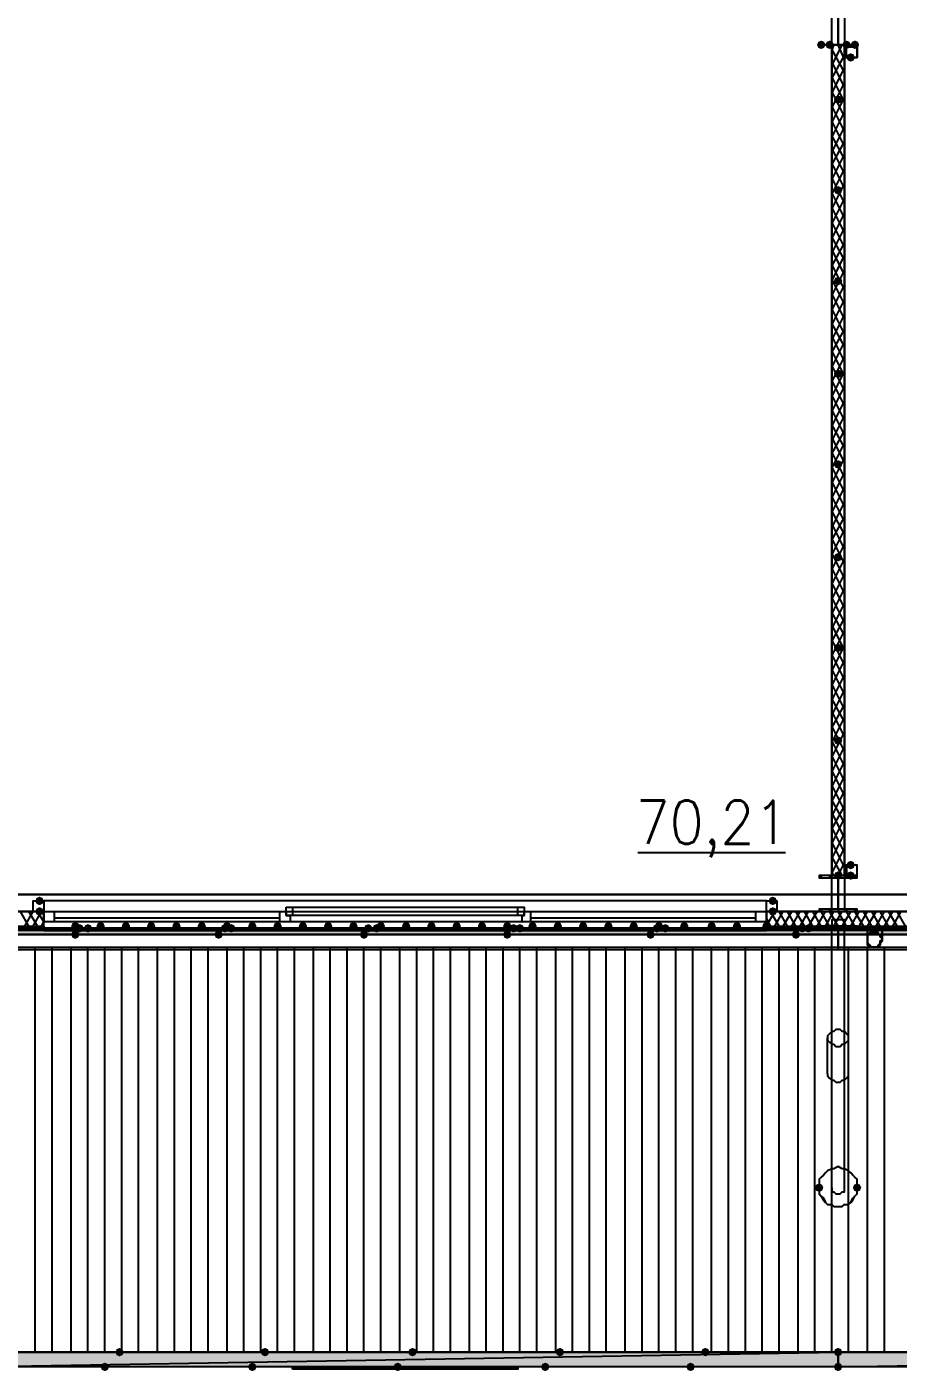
# Model space of a CAD drawing. Header units: millimetres. Extents: x 0 to 420, y 0 to 297.
# Drawn here: x 330.33 to 347.83, y 94.91 to 121.9 of the extents above; entities that cross this region are included whole.
import ezdxf

# ---------------------------------------------------------------- set-up
doc = ezdxf.new("R2010")
doc.units = ezdxf.units.MM
doc.layers.get('0').update_dxf_attribs({"linetype": 'CONTINUOUS'})
doc.styles.get("Standard").update_dxf_attribs({"font": 'STANDARD'})

msp = doc.modelspace()

# ---------------------------------------------------------------- hatches: boundary and pattern name
at = {"true_color": 0x000007}
for points in [[(346.371333, 121.539), (346.346462, 121.479204), (346.286667, 121.454333), (346.226871, 121.479204), (346.202, 121.539), (346.226871, 121.598796), (346.286667, 121.623667), (346.346462, 121.598796)], [(346.540667, 121.539), (346.515796, 121.479204), (346.456, 121.454333), (346.396204, 121.479204), (346.371333, 121.539), (346.396204, 121.598796), (346.456, 121.623667), (346.515796, 121.598796)], [(346.879333, 121.539), (346.854462, 121.479204), (346.794667, 121.454333), (346.734871, 121.479204), (346.71, 121.539), (346.734871, 121.598796), (346.794667, 121.623667), (346.854462, 121.598796)], [(347.048667, 121.539), (347.023796, 121.479204), (346.964, 121.454333), (346.904204, 121.479204), (346.879333, 121.539), (346.904204, 121.598796), (346.964, 121.623667), (347.023796, 121.598796)], [(346.964, 121.285), (346.939129, 121.225204), (346.879333, 121.200333), (346.819537, 121.225204), (346.794667, 121.285), (346.819537, 121.344796), (346.879333, 121.369667), (346.939129, 121.344796)], [(346.71, 120.438333), (346.685129, 120.378537), (346.625333, 120.353667), (346.565538, 120.378537), (346.540667, 120.438333), (346.565537, 120.498129), (346.625333, 120.523), (346.685129, 120.498129)], [(346.71, 118.618), (346.685129, 118.558204), (346.625333, 118.533333), (346.565538, 118.558204), (346.540667, 118.618), (346.565537, 118.677796), (346.625333, 118.702667), (346.685129, 118.677796)], [(346.71, 116.797667), (346.685129, 116.737871), (346.625333, 116.713), (346.565538, 116.737871), (346.540667, 116.797667), (346.565537, 116.857462), (346.625333, 116.882333), (346.685129, 116.857463)], [(346.71, 114.935), (346.685129, 114.875204), (346.625333, 114.850333), (346.565538, 114.875204), (346.540667, 114.935), (346.565537, 114.994796), (346.625333, 115.019667), (346.685129, 114.994796)], [(346.71, 113.114667), (346.685129, 113.054871), (346.625333, 113.03), (346.565538, 113.054871), (346.540667, 113.114667), (346.565537, 113.174462), (346.625333, 113.199333), (346.685129, 113.174463)], [(346.71, 111.252), (346.685129, 111.192204), (346.625333, 111.167333), (346.565538, 111.192204), (346.540667, 111.252), (346.565537, 111.311796), (346.625333, 111.336667), (346.685129, 111.311796)], [(346.71, 109.431667), (346.685129, 109.371871), (346.625333, 109.347), (346.565538, 109.371871), (346.540667, 109.431667), (346.565537, 109.491462), (346.625333, 109.516333), (346.685129, 109.491463)], [(346.71, 107.569), (346.685129, 107.509204), (346.625333, 107.484333), (346.565538, 107.509204), (346.540667, 107.569), (346.565537, 107.628796), (346.625333, 107.653667), (346.685129, 107.628796)], [(346.964, 105.071333), (346.939129, 105.011537), (346.879333, 104.986667), (346.819537, 105.011537), (346.794667, 105.071333), (346.819537, 105.131129), (346.879333, 105.156), (346.939129, 105.131129)], [(346.71, 104.859667), (346.685129, 104.799871), (346.625333, 104.775), (346.565538, 104.799871), (346.540667, 104.859667), (346.565537, 104.919462), (346.625333, 104.944333), (346.685129, 104.919463)], [(346.964, 104.859667), (346.939129, 104.799871), (346.879333, 104.775), (346.819537, 104.799871), (346.794667, 104.859667), (346.819537, 104.919462), (346.879333, 104.944333), (346.939129, 104.919463)], [(330.665667, 104.351667), (330.640796, 104.291871), (330.581, 104.267), (330.521204, 104.291871), (330.496333, 104.351667), (330.521204, 104.411462), (330.581, 104.436333), (330.640796, 104.411463)], [(330.665667, 104.14), (330.640796, 104.080204), (330.581, 104.055333), (330.521204, 104.080204), (330.496333, 104.14), (330.521204, 104.199796), (330.581, 104.224667), (330.640796, 104.199796)], [(345.397667, 104.351667), (345.372796, 104.291871), (345.313, 104.267), (345.253204, 104.291871), (345.228333, 104.351667), (345.253204, 104.411462), (345.313, 104.436333), (345.372796, 104.411463)], [(345.397667, 104.14), (345.372796, 104.080204), (345.313, 104.055333), (345.253204, 104.080204), (345.228333, 104.14), (345.253204, 104.199796), (345.313, 104.224667), (345.372796, 104.199796)], [(331.385333, 103.843667), (331.360463, 103.783871), (331.300667, 103.759), (331.240871, 103.783871), (331.216, 103.843667), (331.240871, 103.903462), (331.300667, 103.928333), (331.360462, 103.903463)], [(331.893333, 103.843667), (331.868462, 103.783871), (331.808667, 103.759), (331.748871, 103.783871), (331.724, 103.843667), (331.748871, 103.903462), (331.808667, 103.928333), (331.868462, 103.903463)], [(332.401333, 103.843667), (332.376463, 103.783871), (332.316667, 103.759), (332.256871, 103.783871), (332.232, 103.843667), (332.256871, 103.903462), (332.316667, 103.928333), (332.376462, 103.903463)], [(332.909333, 103.843667), (332.884462, 103.783871), (332.824667, 103.759), (332.764871, 103.783871), (332.74, 103.843667), (332.764871, 103.903462), (332.824667, 103.928333), (332.884462, 103.903463)], [(333.417333, 103.843667), (333.392462, 103.783871), (333.332667, 103.759), (333.272871, 103.783871), (333.248, 103.843667), (333.272871, 103.903462), (333.332667, 103.928333), (333.392462, 103.903463)], [(333.925333, 103.843667), (333.900463, 103.783871), (333.840667, 103.759), (333.780871, 103.783871), (333.756, 103.843667), (333.780871, 103.903462), (333.840667, 103.928333), (333.900462, 103.903463)], [(334.433333, 103.843667), (334.408462, 103.783871), (334.348667, 103.759), (334.288871, 103.783871), (334.264, 103.843667), (334.288871, 103.903462), (334.348667, 103.928333), (334.408462, 103.903463)], [(334.941333, 103.843667), (334.916462, 103.783871), (334.856667, 103.759), (334.796871, 103.783871), (334.772, 103.843667), (334.796871, 103.903462), (334.856667, 103.928333), (334.916462, 103.903463)], [(335.449333, 103.843667), (335.424463, 103.783871), (335.364667, 103.759), (335.304871, 103.783871), (335.28, 103.843667), (335.304871, 103.903462), (335.364667, 103.928333), (335.424462, 103.903463)], [(335.957333, 103.843667), (335.932462, 103.783871), (335.872667, 103.759), (335.812871, 103.783871), (335.788, 103.843667), (335.812871, 103.903462), (335.872667, 103.928333), (335.932462, 103.903463)], [(336.465333, 103.843667), (336.440462, 103.783871), (336.380667, 103.759), (336.320871, 103.783871), (336.296, 103.843667), (336.320871, 103.903462), (336.380667, 103.928333), (336.440462, 103.903463)], [(336.973333, 103.843667), (336.948463, 103.783871), (336.888667, 103.759), (336.828871, 103.783871), (336.804, 103.843667), (336.828871, 103.903462), (336.888667, 103.928333), (336.948462, 103.903463)], [(337.523667, 103.843667), (337.498796, 103.783871), (337.439, 103.759), (337.379204, 103.783871), (337.354333, 103.843667), (337.379204, 103.903462), (337.439, 103.928333), (337.498796, 103.903463)], [(338.031667, 103.843667), (338.006796, 103.783871), (337.947, 103.759), (337.887204, 103.783871), (337.862333, 103.843667), (337.887204, 103.903462), (337.947, 103.928333), (338.006796, 103.903463)], [(338.539667, 103.843667), (338.514796, 103.783871), (338.455, 103.759), (338.395204, 103.783871), (338.370333, 103.843667), (338.395204, 103.903462), (338.455, 103.928333), (338.514796, 103.903463)], [(339.047667, 103.843667), (339.022796, 103.783871), (338.963, 103.759), (338.903204, 103.783871), (338.878333, 103.843667), (338.903204, 103.903462), (338.963, 103.928333), (339.022796, 103.903463)], [(339.555667, 103.843667), (339.530796, 103.783871), (339.471, 103.759), (339.411204, 103.783871), (339.386333, 103.843667), (339.411204, 103.903462), (339.471, 103.928333), (339.530796, 103.903463)], [(340.063667, 103.843667), (340.038796, 103.783871), (339.979, 103.759), (339.919204, 103.783871), (339.894333, 103.843667), (339.919204, 103.903462), (339.979, 103.928333), (340.038796, 103.903463)], [(340.571667, 103.843667), (340.546796, 103.783871), (340.487, 103.759), (340.427204, 103.783871), (340.402333, 103.843667), (340.427204, 103.903462), (340.487, 103.928333), (340.546796, 103.903463)], [(341.079667, 103.843667), (341.054796, 103.783871), (340.995, 103.759), (340.935204, 103.783871), (340.910333, 103.843667), (340.935204, 103.903462), (340.995, 103.928333), (341.054796, 103.903463)], [(341.587667, 103.843667), (341.562796, 103.783871), (341.503, 103.759), (341.443204, 103.783871), (341.418333, 103.843667), (341.443204, 103.903462), (341.503, 103.928333), (341.562796, 103.903463)], [(342.095667, 103.843667), (342.070796, 103.783871), (342.011, 103.759), (341.951204, 103.783871), (341.926333, 103.843667), (341.951204, 103.903462), (342.011, 103.928333), (342.070796, 103.903463)], [(342.603667, 103.843667), (342.578796, 103.783871), (342.519, 103.759), (342.459204, 103.783871), (342.434333, 103.843667), (342.459204, 103.903462), (342.519, 103.928333), (342.578796, 103.903463)], [(343.111667, 103.843667), (343.086796, 103.783871), (343.027, 103.759), (342.967204, 103.783871), (342.942333, 103.843667), (342.967204, 103.903462), (343.027, 103.928333), (343.086796, 103.903463)], [(343.619667, 103.843667), (343.594796, 103.783871), (343.535, 103.759), (343.475204, 103.783871), (343.450333, 103.843667), (343.475204, 103.903462), (343.535, 103.928333), (343.594796, 103.903463)], [(344.17, 103.843667), (344.145129, 103.783871), (344.085333, 103.759), (344.025538, 103.783871), (344.000667, 103.843667), (344.025537, 103.903462), (344.085333, 103.928333), (344.145129, 103.903463)], [(344.678, 103.843667), (344.653129, 103.783871), (344.593333, 103.759), (344.533537, 103.783871), (344.508667, 103.843667), (344.533537, 103.903462), (344.593333, 103.928333), (344.653129, 103.903463)], [(345.270667, 103.843667), (345.245796, 103.783871), (345.186, 103.759), (345.126204, 103.783871), (345.101333, 103.843667), (345.126204, 103.903462), (345.186, 103.928333), (345.245796, 103.903463)], [(346.329, 98.594333), (346.304129, 98.534537), (346.244333, 98.509667), (346.184537, 98.534537), (346.159667, 98.594333), (346.184537, 98.654129), (346.244333, 98.679), (346.304129, 98.654129)], [(347.091, 98.594333), (347.066129, 98.534537), (347.006333, 98.509667), (346.946537, 98.534537), (346.921667, 98.594333), (346.946537, 98.654129), (347.006333, 98.679), (347.066129, 98.654129)]]:
    msp.add_hatch(color=0, dxfattribs=at).paths.add_polyline_path(points, flags=0)
h = msp.add_hatch(color=0, dxfattribs=at)
h.paths.add_polyline_path([(381.973667, 103.674333), (119.972667, 103.674333), (381.973667, 103.801333)], flags=0)
h.paths.add_polyline_path([(119.972667, 103.674333), (381.973667, 103.801333), (119.972667, 103.801333)], flags=0)
at = {"true_color": 0x0000fe}
for points in [[(331.385333, 103.674333), (331.360463, 103.614537), (331.300667, 103.589667), (331.240871, 103.614537), (331.216, 103.674333), (331.240871, 103.734129), (331.300667, 103.759), (331.360462, 103.734129)], [(331.47, 103.801333), (331.445129, 103.741537), (331.385333, 103.716667), (331.325538, 103.741537), (331.300667, 103.801333), (331.325537, 103.861129), (331.385333, 103.886), (331.445129, 103.861129)], [(331.639333, 103.801333), (331.614462, 103.741537), (331.554667, 103.716667), (331.494871, 103.741537), (331.47, 103.801333), (331.494871, 103.861129), (331.554667, 103.886), (331.614462, 103.861129)], [(331.639333, 103.801333), (331.614462, 103.741537), (331.554667, 103.716667), (331.494871, 103.741537), (331.47, 103.801333), (331.494871, 103.861129), (331.554667, 103.886), (331.614462, 103.861129)], [(334.264, 103.674333), (334.239129, 103.614537), (334.179333, 103.589667), (334.119537, 103.614537), (334.094667, 103.674333), (334.119537, 103.734129), (334.179333, 103.759), (334.239129, 103.734129)], [(334.391, 103.801333), (334.366129, 103.741537), (334.306333, 103.716667), (334.246537, 103.741537), (334.221667, 103.801333), (334.246537, 103.861129), (334.306333, 103.886), (334.366129, 103.861129)], [(334.518, 103.801333), (334.493129, 103.741537), (334.433333, 103.716667), (334.373538, 103.741537), (334.348667, 103.801333), (334.373537, 103.861129), (334.433333, 103.886), (334.493129, 103.861129)], [(334.518, 103.801333), (334.493129, 103.741537), (334.433333, 103.716667), (334.373538, 103.741537), (334.348667, 103.801333), (334.373537, 103.861129), (334.433333, 103.886), (334.493129, 103.861129)], [(337.185, 103.674333), (337.160129, 103.614537), (337.100333, 103.589667), (337.040538, 103.614537), (337.015667, 103.674333), (337.040537, 103.734129), (337.100333, 103.759), (337.160129, 103.734129)], [(337.269667, 103.801333), (337.244796, 103.741537), (337.185, 103.716667), (337.125204, 103.741537), (337.100333, 103.801333), (337.125204, 103.861129), (337.185, 103.886), (337.244796, 103.861129)], [(337.439, 103.801333), (337.414129, 103.741537), (337.354333, 103.716667), (337.294537, 103.741537), (337.269667, 103.801333), (337.294537, 103.861129), (337.354333, 103.886), (337.414129, 103.861129)], [(337.439, 103.801333), (337.414129, 103.741537), (337.354333, 103.716667), (337.294537, 103.741537), (337.269667, 103.801333), (337.294537, 103.861129), (337.354333, 103.886), (337.414129, 103.861129)], [(340.063667, 103.674333), (340.038796, 103.614537), (339.979, 103.589667), (339.919204, 103.614537), (339.894333, 103.674333), (339.919204, 103.734129), (339.979, 103.759), (340.038796, 103.734129)], [(340.190667, 103.801333), (340.165796, 103.741537), (340.106, 103.716667), (340.046204, 103.741537), (340.021333, 103.801333), (340.046204, 103.861129), (340.106, 103.886), (340.165796, 103.861129)], [(340.317667, 103.801333), (340.292796, 103.741537), (340.233, 103.716667), (340.173204, 103.741537), (340.148333, 103.801333), (340.173204, 103.861129), (340.233, 103.886), (340.292796, 103.861129)], [(340.317667, 103.801333), (340.292796, 103.741537), (340.233, 103.716667), (340.173204, 103.741537), (340.148333, 103.801333), (340.173204, 103.861129), (340.233, 103.886), (340.292796, 103.861129)], [(342.942333, 103.674333), (342.917462, 103.614537), (342.857667, 103.589667), (342.797871, 103.614537), (342.773, 103.674333), (342.797871, 103.734129), (342.857667, 103.759), (342.917462, 103.734129)], [(343.069333, 103.801333), (343.044462, 103.741537), (342.984667, 103.716667), (342.924871, 103.741537), (342.9, 103.801333), (342.924871, 103.861129), (342.984667, 103.886), (343.044462, 103.861129)], [(343.238667, 103.801333), (343.213796, 103.741537), (343.154, 103.716667), (343.094204, 103.741537), (343.069333, 103.801333), (343.094204, 103.861129), (343.154, 103.886), (343.213796, 103.861129)], [(343.238667, 103.801333), (343.213796, 103.741537), (343.154, 103.716667), (343.094204, 103.741537), (343.069333, 103.801333), (343.094204, 103.861129), (343.154, 103.886), (343.213796, 103.861129)], [(345.863333, 103.674333), (345.838462, 103.614537), (345.778667, 103.589667), (345.718871, 103.614537), (345.694, 103.674333), (345.718871, 103.734129), (345.778667, 103.759), (345.838462, 103.734129)], [(345.990333, 103.801333), (345.965463, 103.741537), (345.905667, 103.716667), (345.845871, 103.741537), (345.821, 103.801333), (345.845871, 103.861129), (345.905667, 103.886), (345.965462, 103.861129)], [(346.117333, 103.801333), (346.092462, 103.741537), (346.032667, 103.716667), (345.972871, 103.741537), (345.948, 103.801333), (345.972871, 103.861129), (346.032667, 103.886), (346.092462, 103.861129)], [(346.117333, 103.801333), (346.092462, 103.741537), (346.032667, 103.716667), (345.972871, 103.741537), (345.948, 103.801333), (345.972871, 103.861129), (346.032667, 103.886), (346.092462, 103.861129)], [(332.274333, 95.292333), (332.249462, 95.232537), (332.189667, 95.207667), (332.129871, 95.232537), (332.105, 95.292333), (332.129871, 95.352129), (332.189667, 95.377), (332.249462, 95.352129)], [(335.195333, 95.292333), (335.170462, 95.232537), (335.110667, 95.207667), (335.050871, 95.232537), (335.026, 95.292333), (335.050871, 95.352129), (335.110667, 95.377), (335.170462, 95.352129)], [(338.158667, 95.292333), (338.133796, 95.232537), (338.074, 95.207667), (338.014204, 95.232537), (337.989333, 95.292333), (338.014204, 95.352129), (338.074, 95.377), (338.133796, 95.352129)], [(341.122, 95.292333), (341.097129, 95.232537), (341.037333, 95.207667), (340.977538, 95.232537), (340.952667, 95.292333), (340.977537, 95.352129), (341.037333, 95.377), (341.097129, 95.352129)], [(344.043, 95.292333), (344.018129, 95.232537), (343.958333, 95.207667), (343.898537, 95.232537), (343.873667, 95.292333), (343.898537, 95.352129), (343.958333, 95.377), (344.018129, 95.352129)], [(346.71, 95.292333), (346.685129, 95.232537), (346.625333, 95.207667), (346.565538, 95.232537), (346.540667, 95.292333), (346.565537, 95.352129), (346.625333, 95.377), (346.685129, 95.352129)], [(331.978, 94.996), (331.953129, 94.936204), (331.893333, 94.911333), (331.833538, 94.936204), (331.808667, 94.996), (331.833537, 95.055796), (331.893333, 95.080667), (331.953129, 95.055796)], [(334.941333, 94.996), (334.916462, 94.936204), (334.856667, 94.911333), (334.796871, 94.936204), (334.772, 94.996), (334.796871, 95.055796), (334.856667, 95.080667), (334.916462, 95.055796)], [(337.862333, 94.996), (337.837462, 94.936204), (337.777667, 94.911333), (337.717871, 94.936204), (337.693, 94.996), (337.717871, 95.055796), (337.777667, 95.080667), (337.837462, 95.055796)], [(340.825667, 94.996), (340.800796, 94.936204), (340.741, 94.911333), (340.681204, 94.936204), (340.656333, 94.996), (340.681204, 95.055796), (340.741, 95.080667), (340.800796, 95.055796)], [(343.746667, 94.996), (343.721796, 94.936204), (343.662, 94.911333), (343.602204, 94.936204), (343.577333, 94.996), (343.602204, 95.055796), (343.662, 95.080667), (343.721796, 95.055796)], [(346.71, 94.996), (346.685129, 94.936204), (346.625333, 94.911333), (346.565538, 94.936204), (346.540667, 94.996), (346.565537, 95.055796), (346.625333, 95.080667), (346.685129, 95.055796)]]:
    msp.add_hatch(color=0, dxfattribs=at).paths.add_polyline_path(points, flags=0)
at = {"true_color": 0x000007}
h = msp.add_hatch(color=0, dxfattribs=at)
h.paths.add_polyline_path([(346.625333, 94.996), (329.226333, 94.996), (346.625333, 95.292333)], flags=0)
h.paths.add_polyline_path([(329.226333, 94.996), (346.625333, 95.292333), (329.226333, 95.292333)], flags=0)
h = msp.add_hatch(color=0, dxfattribs=at)
h.paths.add_polyline_path([(364.024333, 94.996), (346.625333, 94.996), (364.024333, 95.292333)], flags=0)
h.paths.add_polyline_path([(346.625333, 94.996), (364.024333, 95.292333), (346.625333, 95.292333)], flags=0)

# ---------------------------------------------------------------- linework, layer by layer
at = {"color": 0, "true_color": 0x000007}
for points in [[(393.361333, 220.810667), (259.291667, 220.810667), (259.291667, 189.780333), (242.612333, 189.780333), (242.612333, 220.810667), (108.585, 220.810667), (108.585, 104.14), (242.654667, 104.14), (242.654667, 135.128), (259.291667, 135.128), (259.291667, 104.14), (393.361333, 104.14)], [(242.612333, 220.429667), (242.612333, 189.780333), (259.291667, 189.780333), (259.291667, 220.429667), (393.022667, 220.429667), (393.022667, 104.478667), (259.291667, 104.478667), (259.291667, 135.128), (242.654667, 135.128), (242.654667, 104.478667), (108.923667, 104.478667), (108.923667, 220.429667)], [(347.006333, 121.539), (346.244333, 121.539), (346.625333, 121.539), (346.625333, 122.216333), (346.244333, 122.216333), (346.244333, 122.258667), (347.006333, 122.258667), (347.006333, 122.216333), (346.625333, 122.216333), (346.625333, 121.539)], [(346.498333, 121.539), (346.498333, 104.859667), (346.752333, 104.859667), (346.752333, 121.539)], [(347.006333, 121.539), (346.752333, 121.539), (346.752333, 121.285), (347.006333, 121.285)], [(347.006333, 121.496667), (347.006333, 121.285), (346.794667, 121.285), (346.794667, 121.496667)], [(347.006333, 105.071333), (346.794667, 105.071333), (346.794667, 104.859667), (347.006333, 104.859667), (347.006333, 105.071333), (346.752333, 105.071333), (346.752333, 104.859667), (347.006333, 104.859667)], [(347.006333, 104.859667), (346.244333, 104.859667), (346.244333, 104.817333), (346.625333, 104.817333), (346.625333, 104.182333), (346.244333, 104.182333), (346.244333, 104.14), (347.006333, 104.14), (347.006333, 104.182333), (346.625333, 104.182333), (346.625333, 104.817333), (347.006333, 104.817333)], [(330.454, 104.351667), (330.665667, 104.351667), (330.665667, 104.14), (330.454, 104.14), (330.454, 104.351667), (330.665667, 104.351667), (330.665667, 104.14), (330.454, 104.14)], [(335.534, 104.224667), (335.661, 104.224667), (335.661, 104.055333), (335.534, 104.055333)], [(340.317667, 104.055333), (340.190667, 104.055333), (340.190667, 104.224667), (340.317667, 104.224667)], [(345.186, 104.351667), (345.397667, 104.351667), (345.397667, 104.14), (345.186, 104.14), (345.186, 104.351667), (345.397667, 104.351667), (345.397667, 104.14), (345.186, 104.14)], [(330.665667, 104.14), (330.665667, 103.928333)], [(345.186, 104.14), (345.186, 103.928333)], [(346.667667, 103.970667), (346.625333, 103.970667), (346.583, 103.970667), (346.540667, 103.970667), (346.498333, 103.970667), (346.498333, 103.928333), (346.498333, 103.886), (346.498333, 103.843667), (346.498333, 103.801333), (346.540667, 103.801333), (346.583, 103.801333), (346.625333, 103.801333), (346.667667, 103.801333), (346.71, 103.801333), (346.752333, 103.801333), (346.752333, 103.843667), (346.752333, 103.886), (346.752333, 103.928333), (346.752333, 103.970667), (346.71, 103.970667)], [(381.973667, 103.674333), (119.972667, 103.674333), (381.973667, 103.801333)], [(119.972667, 103.674333), (381.973667, 103.801333), (119.972667, 103.801333)], [(346.625333, 103.759), (329.226333, 103.759), (329.226333, 103.378), (346.625333, 103.378)], [(364.024333, 103.759), (346.625333, 103.759), (346.625333, 103.378), (364.024333, 103.378)], [(347.091, 103.801333), (347.218, 103.801333), (347.218, 103.589667), (347.218, 103.547333), (347.218, 103.505), (347.218, 103.462667), (347.260333, 103.462667), (347.302667, 103.420333), (347.345, 103.420333), (347.387333, 103.420333), (347.429667, 103.420333), (347.429667, 103.462667), (347.472, 103.462667), (347.472, 103.505), (347.514333, 103.547333), (347.514333, 103.589667), (347.514333, 103.801333), (347.599, 103.801333), (347.514333, 103.801333), (347.514333, 103.589667), (347.514333, 103.547333), (347.472, 103.547333), (347.472, 103.505), (347.429667, 103.462667), (347.429667, 103.420333), (347.387333, 103.420333), (347.345, 103.420333), (347.302667, 103.420333), (347.260333, 103.462667), (347.218, 103.505), (347.218, 103.547333), (347.218, 103.589667), (347.218, 103.801333), (347.091, 103.801333), (347.218, 103.801333), (347.218, 103.589667), (347.218, 103.547333), (347.218, 103.505), (347.218, 103.462667), (347.260333, 103.462667), (347.302667, 103.420333), (347.345, 103.420333), (347.387333, 103.420333), (347.429667, 103.420333), (347.429667, 103.462667), (347.472, 103.462667), (347.472, 103.505), (347.514333, 103.547333), (347.514333, 103.589667), (347.514333, 103.801333), (347.599, 103.801333), (347.514333, 103.801333), (347.514333, 103.589667), (347.514333, 103.547333), (347.472, 103.547333), (347.472, 103.505), (347.429667, 103.462667), (347.429667, 103.420333), (347.387333, 103.420333), (347.345, 103.420333), (347.302667, 103.420333), (347.260333, 103.462667), (347.218, 103.505), (347.218, 103.547333), (347.218, 103.589667), (347.218, 103.801333), (347.091, 103.801333), (347.218, 103.801333), (347.218, 103.589667), (347.218, 103.547333), (347.218, 103.505), (347.260333, 103.462667), (347.302667, 103.420333), (347.345, 103.420333), (347.387333, 103.420333), (347.429667, 103.420333), (347.429667, 103.462667), (347.472, 103.505), (347.472, 103.547333), (347.514333, 103.547333), (347.514333, 103.589667), (347.514333, 103.801333), (347.599, 103.801333), (347.514333, 103.801333), (347.514333, 103.589667), (347.514333, 103.547333), (347.472, 103.505), (347.472, 103.462667), (347.429667, 103.462667), (347.429667, 103.420333), (347.387333, 103.420333), (347.345, 103.420333), (347.302667, 103.420333), (347.260333, 103.462667), (347.218, 103.462667), (347.218, 103.505), (347.218, 103.547333), (347.218, 103.589667), (347.218, 103.801333)], [(347.218, 103.589667), (347.218, 103.547333), (347.218, 103.505), (347.260333, 103.462667), (347.302667, 103.420333), (347.345, 103.420333), (347.387333, 103.420333), (347.429667, 103.420333), (347.429667, 103.462667), (347.472, 103.505), (347.472, 103.547333), (347.514333, 103.547333), (347.514333, 103.589667), (347.472, 103.632), (347.472, 103.674333), (347.429667, 103.674333), (347.429667, 103.716667), (347.387333, 103.716667), (347.345, 103.716667), (347.302667, 103.716667), (347.260333, 103.716667), (347.260333, 103.674333), (347.218, 103.674333), (347.218, 103.632)], [(347.514333, 103.589667), (347.472, 103.632), (347.472, 103.674333), (347.429667, 103.674333), (347.429667, 103.716667), (347.387333, 103.716667), (347.345, 103.716667), (347.302667, 103.716667), (347.260333, 103.716667), (347.260333, 103.674333), (347.218, 103.674333), (347.218, 103.632), (347.218, 103.589667), (347.218, 103.547333), (347.218, 103.505), (347.260333, 103.462667), (347.302667, 103.420333), (347.345, 103.420333), (347.387333, 103.420333), (347.429667, 103.420333), (347.429667, 103.462667), (347.472, 103.505), (347.472, 103.547333), (347.514333, 103.547333)], [(381.973667, 95.885), (381.973667, 95.292333), (119.972667, 95.292333), (119.972667, 95.885), (119.972667, 102.87), (119.972667, 103.420333), (381.973667, 103.420333), (381.973667, 102.87)], [(346.667667, 101.769333), (346.625333, 101.769333), (346.583, 101.769333), (346.540667, 101.727), (346.498333, 101.727), (346.456, 101.684667), (346.413667, 101.642333), (346.413667, 101.6), (346.413667, 101.557667), (346.456, 101.515333), (346.498333, 101.473), (346.540667, 101.473), (346.583, 101.430667), (346.625333, 101.430667), (346.667667, 101.430667), (346.71, 101.473), (346.752333, 101.473), (346.794667, 101.515333), (346.837, 101.557667), (346.837, 101.6), (346.837, 101.642333), (346.794667, 101.684667), (346.752333, 101.727), (346.71, 101.727)], [(346.71, 98.975333), (346.625333, 99.017667), (346.540667, 98.975333), (346.498333, 98.975333), (346.413667, 98.933), (346.371333, 98.890667), (346.329, 98.848333), (346.286667, 98.806), (346.244333, 98.763667), (346.244333, 98.679), (346.244333, 98.594333), (346.244333, 98.552), (346.244333, 98.467333), (346.286667, 98.425), (346.329, 98.382667), (346.371333, 98.298), (346.413667, 98.255667), (346.498333, 98.255667), (346.540667, 98.213333), (346.625333, 98.213333), (346.71, 98.213333), (346.752333, 98.255667), (346.837, 98.255667), (346.879333, 98.298), (346.921667, 98.382667), (346.964, 98.425), (347.006333, 98.467333), (347.006333, 98.552), (347.006333, 98.594333), (347.006333, 98.679), (347.006333, 98.763667), (346.964, 98.806), (346.921667, 98.848333), (346.879333, 98.890667), (346.837, 98.933), (346.752333, 98.975333)], [(364.024333, 95.292333), (364.024333, 94.996), (346.625333, 94.996), (346.625333, 95.292333), (346.625333, 94.996), (329.226333, 94.996), (329.226333, 95.292333), (311.869667, 95.292333), (311.869667, 94.996), (329.226333, 94.996), (329.226333, 95.292333), (346.625333, 95.292333)], [(346.625333, 94.996), (329.226333, 94.996), (346.625333, 95.292333)], [(329.226333, 94.996), (346.625333, 95.292333), (329.226333, 95.292333)], [(364.024333, 94.996), (346.625333, 94.996), (364.024333, 95.292333)], [(346.625333, 94.996), (364.024333, 95.292333), (346.625333, 95.292333)], [(335.661, 94.953667), (335.661, 94.996), (340.190667, 94.996), (340.190667, 94.953667)]]:
    msp.add_lwpolyline(points, close=True, dxfattribs=at)
at = {"color": 0, "true_color": 0x0000fe}
msp.add_lwpolyline([(242.612333, 220.429667), (108.923667, 220.429667), (108.923667, 104.478667), (242.654667, 104.478667), (242.654667, 135.128), (259.291667, 135.128), (259.291667, 104.478667), (393.022667, 104.478667), (393.022667, 220.429667), (259.291667, 220.429667), (259.291667, 189.780333), (242.612333, 189.780333)], close=True, dxfattribs=at)
at = {"color": 0, "true_color": 0x00002b}
for points in [[(329.395667, 104.14), (346.498333, 104.14), (346.498333, 138.641667), (329.395667, 138.641667)], [(363.855, 138.641667), (346.752333, 138.641667), (346.752333, 104.14), (363.855, 104.14)]]:
    msp.add_lwpolyline(points, close=True, dxfattribs=at)
at = {"color": 0, "true_color": 0x000007}
for points in [[(346.625333, 121.539), (346.625333, 122.258667)], [(346.498333, 121.412), (346.540667, 121.539)], [(346.498333, 121.115667), (346.71, 121.539)], [(346.752333, 120.988667), (346.498333, 121.454333)], [(346.752333, 121.242667), (346.625333, 121.539)], [(346.879333, 121.539), (346.879333, 121.496667)], [(346.498333, 120.861667), (346.752333, 121.327333)], [(346.752333, 120.692333), (346.498333, 121.200333)], [(346.498333, 120.565333), (346.752333, 121.073333)], [(346.752333, 120.396), (346.498333, 120.904)], [(346.498333, 120.269), (346.752333, 120.777)], [(346.752333, 120.099667), (346.498333, 120.607667)], [(346.498333, 119.972667), (346.752333, 120.480667)], [(346.752333, 119.803333), (346.498333, 120.311333)], [(346.498333, 119.676333), (346.752333, 120.184333)], [(346.752333, 119.507), (346.498333, 120.015)], [(346.498333, 119.38), (346.752333, 119.888)], [(346.752333, 119.253), (346.498333, 119.718667)], [(346.498333, 119.126), (346.752333, 119.591667)], [(346.752333, 118.956667), (346.498333, 119.464667)], [(346.498333, 118.829667), (346.752333, 119.337667)], [(346.752333, 118.660333), (346.498333, 119.168333)], [(346.498333, 118.533333), (346.752333, 119.041333)], [(346.752333, 118.364), (346.498333, 118.872)], [(346.498333, 118.237), (346.752333, 118.745)], [(346.752333, 118.067667), (346.498333, 118.575667)], [(346.498333, 117.940667), (346.752333, 118.448667)], [(346.752333, 117.771333), (346.498333, 118.279333)], [(346.498333, 117.644333), (346.752333, 118.152333)], [(346.752333, 117.475), (346.498333, 117.983)], [(346.498333, 117.348), (346.752333, 117.856)], [(346.752333, 117.221), (346.498333, 117.686667)], [(346.498333, 117.094), (346.752333, 117.559667)], [(346.752333, 116.924667), (346.498333, 117.432667)], [(346.498333, 116.797667), (346.752333, 117.305667)], [(346.752333, 116.628333), (346.498333, 117.136333)], [(346.498333, 116.501333), (346.752333, 117.009333)], [(346.752333, 116.332), (346.498333, 116.84)], [(346.498333, 116.205), (346.752333, 116.713)], [(346.752333, 116.035667), (346.498333, 116.543667)], [(346.498333, 115.908667), (346.752333, 116.416667)], [(346.752333, 115.739333), (346.498333, 116.247333)], [(346.498333, 115.612333), (346.752333, 116.120333)], [(346.752333, 115.485333), (346.498333, 115.951)], [(346.498333, 115.358333), (346.752333, 115.824)], [(346.752333, 115.189), (346.498333, 115.697)], [(346.498333, 115.062), (346.752333, 115.57)], [(346.752333, 114.892667), (346.498333, 115.400667)], [(346.498333, 114.765667), (346.752333, 115.273667)], [(346.752333, 114.596333), (346.498333, 115.104333)], [(346.498333, 114.469333), (346.752333, 114.977333)], [(346.752333, 114.3), (346.498333, 114.808)], [(346.498333, 114.173), (346.752333, 114.681)], [(346.752333, 114.003667), (346.498333, 114.511667)], [(346.498333, 113.876667), (346.752333, 114.384667)], [(346.752333, 113.707333), (346.498333, 114.215333)], [(346.498333, 113.580333), (346.752333, 114.088333)], [(346.752333, 113.453333), (346.498333, 113.919)], [(346.498333, 113.326333), (346.752333, 113.792)], [(346.752333, 113.157), (346.498333, 113.665)], [(346.498333, 113.03), (346.752333, 113.538)], [(346.752333, 112.860667), (346.498333, 113.368667)], [(346.498333, 112.733667), (346.752333, 113.241667)], [(346.752333, 112.564333), (346.498333, 113.072333)], [(346.498333, 112.437333), (346.752333, 112.945333)], [(346.752333, 112.268), (346.498333, 112.776)], [(346.498333, 112.141), (346.752333, 112.649)], [(346.752333, 111.971667), (346.498333, 112.479667)], [(346.498333, 111.844667), (346.752333, 112.352667)], [(346.752333, 111.717667), (346.498333, 112.183333)], [(346.498333, 111.590667), (346.752333, 112.056333)], [(346.752333, 111.421333), (346.498333, 111.929333)], [(346.498333, 111.294333), (346.752333, 111.802333)], [(346.752333, 111.125), (346.498333, 111.633)], [(346.498333, 110.998), (346.752333, 111.506)], [(346.752333, 110.828667), (346.498333, 111.336667)], [(346.498333, 110.701667), (346.752333, 111.209667)], [(346.752333, 110.532333), (346.498333, 111.040333)], [(346.498333, 110.405333), (346.752333, 110.913333)], [(346.752333, 110.236), (346.498333, 110.744)], [(346.498333, 110.109), (346.752333, 110.617)], [(346.752333, 109.939667), (346.498333, 110.447667)], [(346.498333, 109.812667), (346.752333, 110.320667)], [(346.752333, 109.685667), (346.498333, 110.151333)], [(346.498333, 109.558667), (346.752333, 110.024333)], [(346.752333, 109.389333), (346.498333, 109.897333)], [(346.498333, 109.262333), (346.752333, 109.770333)], [(346.752333, 109.093), (346.498333, 109.601)], [(346.498333, 108.966), (346.752333, 109.474)], [(346.752333, 108.796667), (346.498333, 109.304667)], [(346.498333, 108.669667), (346.752333, 109.177667)], [(346.752333, 108.500333), (346.498333, 109.008333)], [(346.498333, 108.373333), (346.752333, 108.881333)], [(346.752333, 108.204), (346.498333, 108.712)], [(346.498333, 108.077), (346.752333, 108.585)], [(346.752333, 107.95), (346.498333, 108.415667)], [(346.498333, 107.823), (346.752333, 108.288667)], [(346.752333, 107.653667), (346.498333, 108.161667)], [(346.498333, 107.526667), (346.752333, 108.034667)], [(346.752333, 107.357333), (346.498333, 107.865333)], [(346.498333, 107.230333), (346.752333, 107.738333)], [(346.752333, 107.061), (346.498333, 107.569)], [(346.498333, 106.934), (346.752333, 107.442)], [(346.752333, 106.764667), (346.498333, 107.272667)], [(346.498333, 106.637667), (346.752333, 107.145667)], [(346.752333, 106.468333), (346.498333, 106.976333)], [(346.498333, 106.341333), (346.752333, 106.849333)], [(346.752333, 106.172), (346.498333, 106.68)], [(346.498333, 106.045), (346.752333, 106.553)], [(346.752333, 105.918), (346.498333, 106.383667)], [(346.498333, 105.791), (346.752333, 106.256667)], [(346.752333, 105.621667), (346.498333, 106.129667)], [(346.498333, 105.494667), (346.752333, 106.002667)], [(346.752333, 105.325333), (346.498333, 105.833333)], [(346.498333, 105.198333), (346.752333, 105.706333)], [(346.752333, 105.029), (346.498333, 105.537)], [(342.603667, 105.325333), (345.567, 105.325333)], [(346.498333, 104.902), (346.752333, 105.41)], [(346.71, 104.859667), (346.498333, 105.240667)], [(346.625333, 104.859667), (346.752333, 105.113667)], [(346.286667, 104.859667), (346.286667, 104.817333)], [(346.456, 104.859667), (346.456, 104.817333)], [(346.540667, 104.859667), (346.498333, 104.944333)], [(346.625333, 104.859667), (346.625333, 104.14)], [(346.794667, 104.859667), (346.794667, 104.817333)], [(346.964, 104.859667), (346.964, 104.817333)], [(337.947, 104.351667), (330.665667, 104.351667), (330.665667, 104.267)], [(337.947, 104.351667), (330.665667, 104.351667), (330.665667, 104.267)], [(330.665667, 104.267), (330.665667, 104.14), (337.947, 104.14)], [(330.665667, 104.267), (330.665667, 104.14), (337.947, 104.14)], [(335.661, 104.224667), (340.190667, 104.224667)], [(335.661, 104.224667), (340.190667, 104.224667)], [(345.186, 104.267), (345.186, 104.351667), (337.947, 104.351667)], [(345.186, 104.267), (345.186, 104.351667), (337.947, 104.351667)], [(337.947, 104.14), (345.186, 104.14), (345.186, 104.267)], [(337.947, 104.14), (345.186, 104.14), (345.186, 104.267)], [(346.286667, 104.182333), (346.286667, 104.14)], [(346.456, 104.182333), (346.456, 104.14)], [(346.794667, 104.182333), (346.794667, 104.14)], [(346.964, 104.182333), (346.964, 104.14)], [(330.665667, 104.14), (327.787, 104.14)], [(330.369333, 103.843667), (330.2, 104.14)], [(330.284667, 103.843667), (330.454, 104.14)], [(330.538667, 103.843667), (330.369333, 104.14)], [(330.454, 103.843667), (330.623333, 104.14)], [(330.665667, 103.928333), (330.538667, 104.14)], [(330.623333, 103.843667), (330.665667, 103.928333)], [(330.665667, 103.843667), (330.665667, 103.928333), (330.665667, 104.14)], [(330.665667, 104.14), (345.186, 104.14)], [(330.665667, 104.14), (330.877333, 104.14), (330.877333, 103.928333), (330.665667, 103.928333)], [(330.665667, 103.843667), (330.665667, 103.928333)], [(330.877333, 104.14), (335.407, 104.14)], [(330.877333, 104.013), (335.407, 104.013)], [(335.407, 103.928333), (330.877333, 103.928333)], [(335.491667, 103.928333), (335.407, 103.928333), (335.407, 104.14), (335.491667, 104.14)], [(335.491667, 104.14), (335.534, 104.14), (335.534, 104.055333), (335.618667, 104.055333), (335.618667, 103.928333), (335.491667, 103.928333)], [(340.275333, 103.928333), (335.618667, 103.928333)], [(335.661, 104.14), (340.190667, 104.14)], [(340.190667, 104.055333), (335.661, 104.055333)], [(340.36, 103.928333), (340.275333, 103.928333), (340.275333, 104.055333), (340.317667, 104.055333), (340.317667, 104.14), (340.36, 104.14)], [(340.36, 104.14), (340.444667, 104.14), (340.444667, 103.928333), (340.36, 103.928333)], [(340.444667, 104.14), (344.974333, 104.14)], [(340.444667, 104.013), (344.974333, 104.013)], [(344.974333, 103.928333), (340.444667, 103.928333)], [(345.186, 103.928333), (344.974333, 103.928333), (344.974333, 104.14), (345.186, 104.14)], [(345.186, 104.097667), (345.186, 104.14)], [(345.186, 103.843667), (345.355333, 104.14)], [(345.186, 103.843667), (345.186, 103.928333), (345.186, 104.14)], [(348.064667, 104.14), (345.186, 104.14)], [(345.270667, 103.843667), (345.186, 104.013)], [(345.186, 103.843667), (345.186, 103.928333)], [(345.44, 103.843667), (345.270667, 104.14)], [(345.355333, 103.843667), (345.524667, 104.14)], [(345.609333, 103.843667), (345.44, 104.14)], [(345.524667, 103.843667), (345.694, 104.14)], [(345.778667, 103.843667), (345.609333, 104.14)], [(345.694, 103.843667), (345.863333, 104.14)], [(345.948, 103.843667), (345.778667, 104.14)], [(345.863333, 103.843667), (346.032667, 104.14)], [(346.117333, 103.843667), (345.948, 104.14)], [(346.032667, 103.843667), (346.202, 104.14)], [(346.286667, 103.843667), (346.117333, 104.14)], [(346.202, 103.843667), (346.371333, 104.14)], [(346.456, 103.843667), (346.286667, 104.14)], [(346.371333, 103.843667), (346.540667, 104.14)], [(346.625333, 103.843667), (346.456, 104.14)], [(346.540667, 103.843667), (346.71, 104.14)], [(346.794667, 103.843667), (346.625333, 104.14)], [(346.71, 103.843667), (346.879333, 104.14)], [(346.964, 103.843667), (346.794667, 104.14)], [(346.879333, 103.843667), (347.048667, 104.14)], [(347.133333, 103.843667), (346.964, 104.14)], [(347.048667, 103.843667), (347.218, 104.14)], [(347.302667, 103.843667), (347.133333, 104.14)], [(347.218, 103.843667), (347.387333, 104.14)], [(347.472, 103.843667), (347.302667, 104.14)], [(347.387333, 103.843667), (347.556667, 104.14)], [(347.641333, 103.843667), (347.472, 104.14)], [(347.556667, 103.843667), (347.726, 104.14)], [(347.810667, 103.843667), (347.641333, 104.14)], [(347.726, 103.843667), (347.895333, 104.14)], [(347.98, 103.843667), (347.810667, 104.14)], [(382.27, 103.801333), (119.972667, 103.801333), (382.27, 103.801333), (119.972667, 103.801333)], [(381.973667, 103.801333), (119.972667, 103.801333)], [(382.27, 103.801333), (381.973667, 103.801333), (119.972667, 103.801333)], [(382.27, 103.801333), (119.972667, 103.801333), (119.972667, 103.674333)], [(119.972667, 103.674333), (381.973667, 103.674333)], [(327.787, 103.843667), (330.665667, 103.843667)], [(330.665667, 103.843667), (330.665667, 103.759), (345.186, 103.759), (345.186, 103.843667)], [(345.186, 103.843667), (348.064667, 103.843667)], [(347.006333, 103.759), (347.006333, 103.843667), (346.964, 103.843667), (346.921667, 103.843667), (346.879333, 103.843667), (346.837, 103.843667), (346.752333, 103.843667), (346.71, 103.843667), (346.625333, 103.843667), (346.540667, 103.843667), (346.498333, 103.843667), (346.413667, 103.843667), (346.371333, 103.843667), (346.329, 103.843667), (346.286667, 103.843667), (346.244333, 103.843667), (346.244333, 103.759)], [(347.006333, 103.759), (346.964, 103.759), (346.921667, 103.759), (346.879333, 103.759), (346.837, 103.759), (346.752333, 103.759), (346.71, 103.759), (346.625333, 103.759), (346.540667, 103.759), (346.498333, 103.759), (346.413667, 103.759), (346.371333, 103.759), (346.329, 103.759), (346.286667, 103.759), (346.244333, 103.759)], [(346.498333, 98.594333), (346.498333, 103.886)], [(346.752333, 98.594333), (346.752333, 103.886)], [(346.413667, 100.880333), (346.413667, 101.6)], [(346.837, 100.880333), (346.837, 101.6)], [(346.413667, 100.880333), (346.413667, 100.838), (346.456, 100.795667), (346.498333, 100.753333), (346.540667, 100.753333), (346.583, 100.711), (346.625333, 100.711), (346.667667, 100.711), (346.71, 100.753333), (346.752333, 100.753333), (346.794667, 100.795667), (346.837, 100.838), (346.837, 100.880333)], [(346.244333, 98.594333), (346.244333, 98.552), (346.244333, 98.467333), (346.286667, 98.425), (346.329, 98.340333), (346.371333, 98.298), (346.413667, 98.255667), (346.498333, 98.255667), (346.540667, 98.213333), (346.625333, 98.213333), (346.71, 98.213333), (346.752333, 98.255667), (346.837, 98.255667), (346.879333, 98.298), (346.921667, 98.340333), (346.964, 98.425), (347.006333, 98.467333), (347.006333, 98.552), (347.006333, 98.594333)], [(346.498333, 98.594333), (346.498333, 98.552), (346.498333, 98.509667), (346.540667, 98.509667), (346.583, 98.467333), (346.625333, 98.467333), (346.667667, 98.467333), (346.71, 98.509667), (346.752333, 98.509667), (346.752333, 98.552), (346.752333, 98.594333)], [(346.625333, 95.292333), (329.226333, 95.292333)], [(364.024333, 95.292333), (346.625333, 95.292333)], [(340.190667, 94.996), (340.190667, 94.953667), (335.661, 94.953667)]]:
    msp.add_lwpolyline(points, dxfattribs=at)
at = {"color": 0, "true_color": 0x0000fd}
for points in [[(330.496333, 95.292333), (330.496333, 103.420333)], [(330.835, 95.292333), (330.835, 103.420333)], [(331.216, 95.292333), (331.216, 103.420333)], [(331.554667, 95.292333), (331.554667, 103.420333)], [(331.893333, 95.292333), (331.893333, 103.420333)], [(332.232, 95.292333), (332.232, 103.420333)], [(332.570667, 95.292333), (332.570667, 103.420333)], [(332.951667, 95.292333), (332.951667, 103.420333)], [(333.290333, 95.292333), (333.290333, 103.420333)], [(333.629, 95.292333), (333.629, 103.420333)], [(333.967667, 95.292333), (333.967667, 103.420333)], [(334.348667, 95.292333), (334.348667, 103.420333)], [(334.687333, 95.292333), (334.687333, 103.420333)], [(335.026, 95.292333), (335.026, 103.420333)], [(335.364667, 95.292333), (335.364667, 103.420333)], [(335.703333, 95.292333), (335.703333, 103.420333)], [(336.084333, 95.292333), (336.084333, 103.420333)], [(336.423, 95.292333), (336.423, 103.420333)], [(336.761667, 95.292333), (336.761667, 103.420333)], [(337.100333, 95.292333), (337.100333, 103.420333)], [(337.439, 95.292333), (337.439, 103.420333)], [(337.82, 95.292333), (337.82, 103.420333)], [(338.158667, 95.292333), (338.158667, 103.420333)], [(338.497333, 95.292333), (338.497333, 103.420333)], [(338.836, 95.292333), (338.836, 103.420333)], [(339.217, 95.292333), (339.217, 103.420333)], [(339.555667, 95.292333), (339.555667, 103.420333)], [(339.894333, 95.292333), (339.894333, 103.420333)], [(340.233, 95.292333), (340.233, 103.420333)], [(340.571667, 95.292333), (340.571667, 103.420333)], [(340.952667, 95.292333), (340.952667, 103.420333)], [(341.291333, 95.292333), (341.291333, 103.420333)], [(341.63, 95.292333), (341.63, 103.420333)], [(341.968667, 95.292333), (341.968667, 103.420333)], [(342.349667, 95.292333), (342.349667, 103.420333)], [(342.688333, 95.292333), (342.688333, 103.420333)], [(343.027, 95.292333), (343.027, 103.420333)], [(343.365667, 95.292333), (343.365667, 103.420333)], [(343.704333, 95.292333), (343.704333, 103.420333)], [(344.085333, 95.292333), (344.085333, 103.420333)], [(344.424, 95.292333), (344.424, 103.420333)], [(344.762667, 95.292333), (344.762667, 103.420333)], [(345.101333, 95.292333), (345.101333, 103.420333)], [(345.44, 95.292333), (345.44, 103.420333)], [(345.821, 95.292333), (345.821, 103.420333)], [(346.159667, 95.292333), (346.159667, 103.420333)], [(346.498333, 95.292333), (346.498333, 103.420333)], [(346.837, 95.292333), (346.837, 103.420333)], [(347.218, 95.292333), (347.218, 103.420333)], [(347.556667, 95.292333), (347.556667, 103.420333)]]:
    msp.add_lwpolyline(points, dxfattribs=at)

# ---------------------------------------------------------------- texts
at = {"color": 0, "true_color": 0x000007, "insert": (342.561347, 106.366695), "char_height": 0.872032, "width": 2.56764984, "attachment_point": 1}
msp.add_mtext('70,21', dxfattribs=at)

doc.saveas('drawing.dxf')
